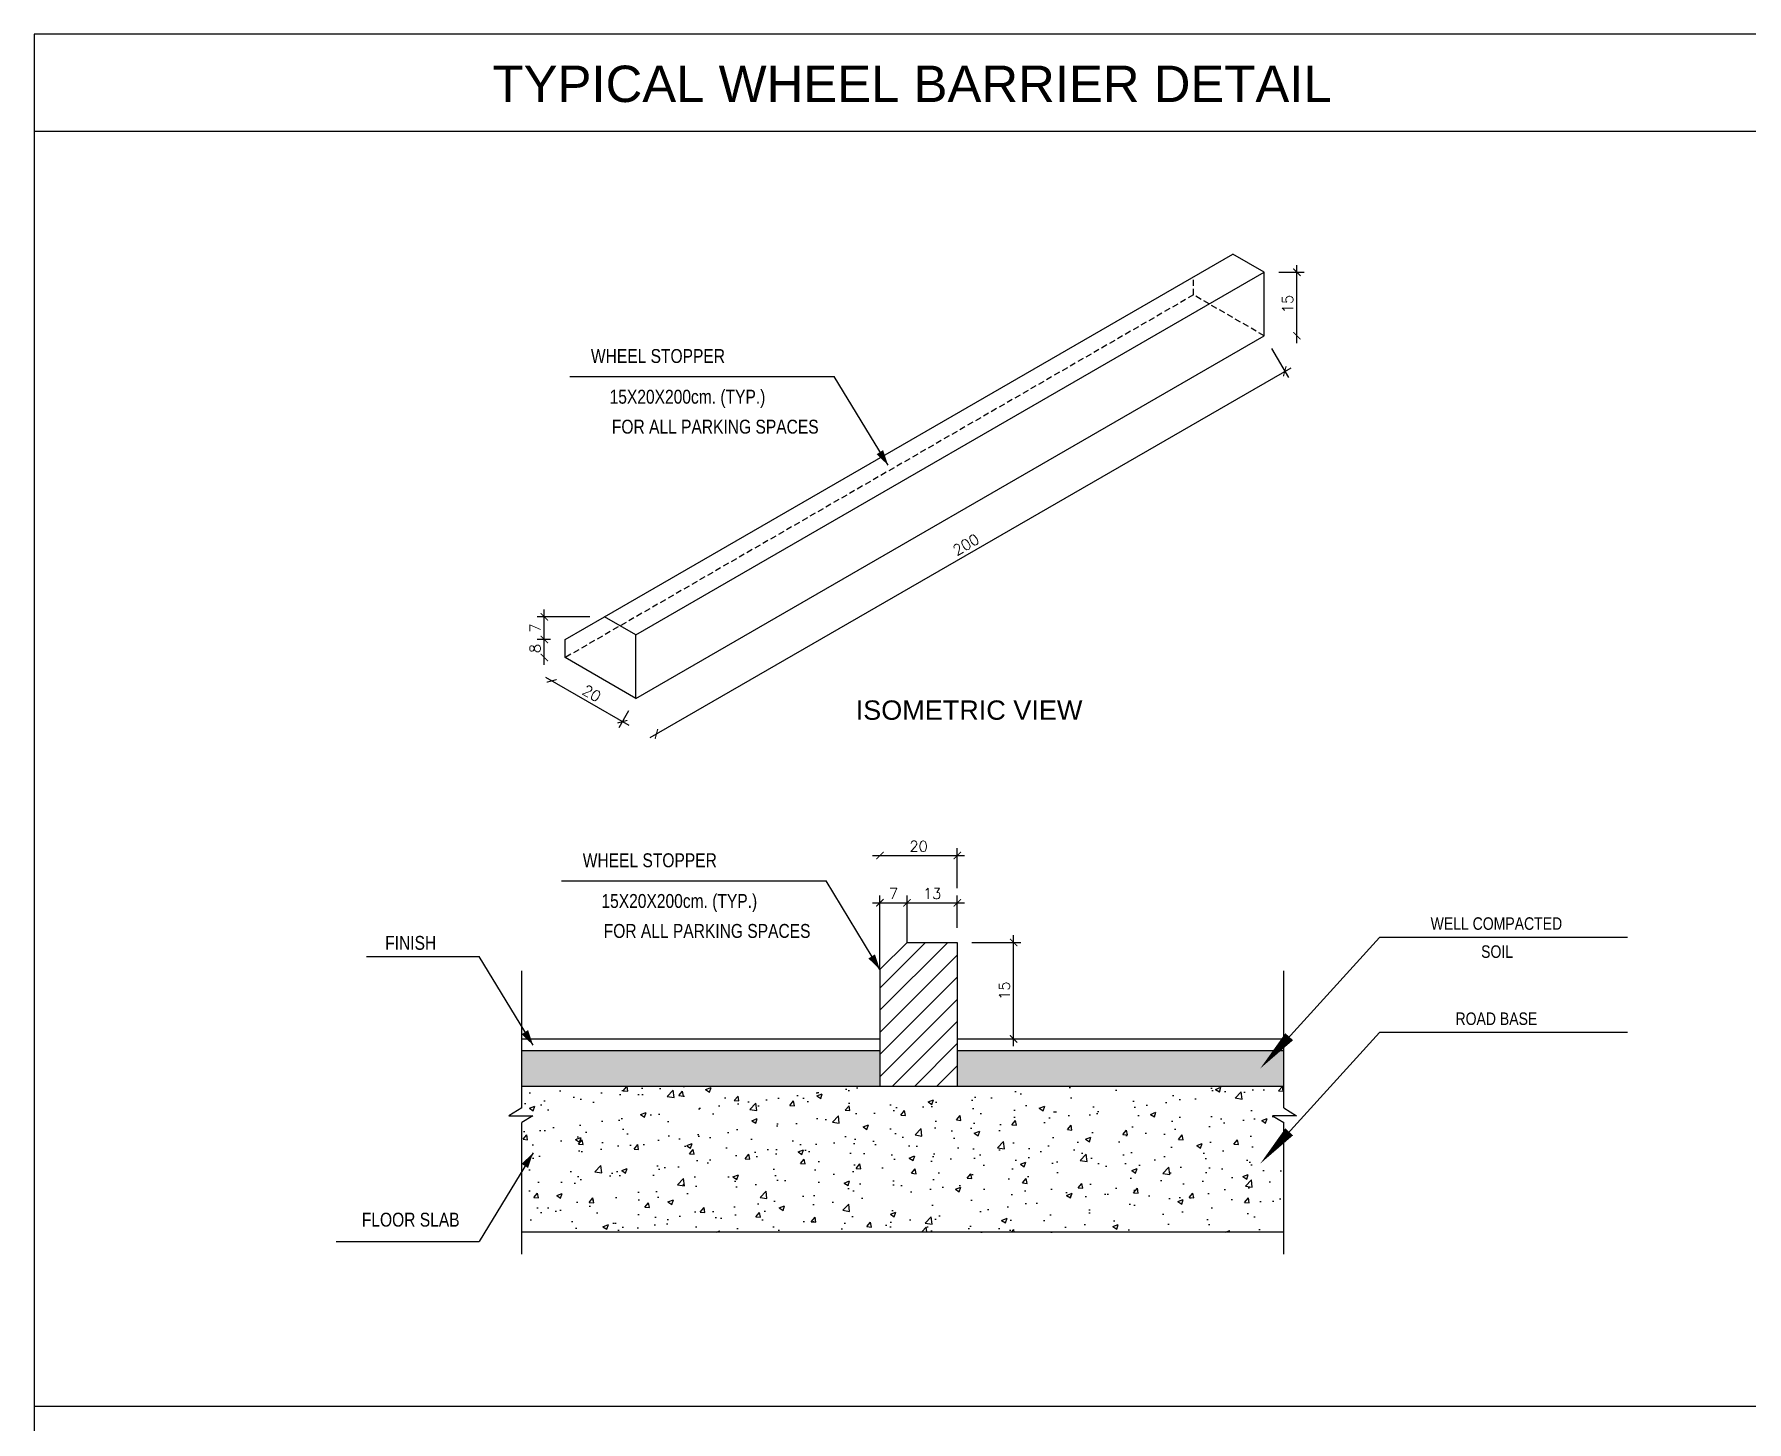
# Model space of a CAD drawing. Header units: centimetres. Extents: x -5119 to 2082, y -6603 to -947.
# Drawn here: x -5119 to -1591, y -3807 to -947 of the extents above; entities that cross this region are included whole.
import ezdxf
from ezdxf.enums import TextEntityAlignment as Align

# ---------------------------------------------------------------- set-up
doc = ezdxf.new("R2010")
doc.units = ezdxf.units.CM
doc.header["$LTSCALE"] = 100
doc.header["$MEASUREMENT"] = 0
doc.linetypes.add('HIDDEN', pattern=[0.375, 0.25, -0.125])
for name, color, linetype in [('BTEXT', 4, 'Continuous'), ('DIM', 1, 'Continuous'), ('HATCH', 8, 'Continuous'), ('HATCHSLAB', 8, 'Continuous'), ('SHEET', 1, 'Continuous'), ('STEP', 1, 'Continuous'), ('TEXT', 3, 'Continuous'), ('WALL', 7, 'Continuous')]:
    doc.layers.add(name, color=color, linetype=linetype)
doc.styles.add('ARIAL', font='arial.ttf', dxfattribs={"width": 0.8})
doc.styles.add('ART', font='arial.ttf')
doc.styles.add('PL', font='romans.shx', dxfattribs={"height": 22})
doc.dimstyles.new('ROMANS', dxfattribs={"dimscale": 0, "dimtxt": 22, "dimasz": 15, "dimexe": 15, "dimexo": 30, "dimgap": 8, "dimtad": 1, "dimtoh": 1, "dimdec": 0, "dimlfac": 0.5, "dimzin": 5, "dimdsep": 46, "dimtxsty": 'PL', "dimblk1": 'ARCHTICK', "dimblk2": 'ARCHTICK', "dimsah": 1, "dimcen": 25, "dimdle": 15, "dimclrd": 1, "dimclre": 1, "dimclrt": 2, "dimadec": 0, "dimazin": 0, "dimtfac": 1, "dimtdec": 0, "dimtmove": 2, "dimatfit": 3, "dimldrblk": 'ARCHTICK', "dimfxl": 1, "dimtolj": 1, "dimarcsym": 0})

# ---------------------------------------------------------------- blocks, each defined once
blk = doc.blocks.new('_ARCHTICK')
at = {"color": 0, "linetype": 'ByBlock', "const_width": 0.15}
blk.add_lwpolyline([(-0.5, -0.5), (0.5, 0.5)], dxfattribs=at)
blk = doc.blocks.new('*D6')
at = {"layer": 'Defpoints', "color": 0, "transparency": 16777216}
for p in [(-3321.1, -2737.1), (-3321.1, -2848.6), (-3376.9, -2904.4)]:
    blk.add_point(p, dxfattribs=at)
at = {"layer": 'DIM', "color": 1, "lineweight": -2, "transparency": 16777216}
for p, q in [((-3391.9, -2737.1), (-3306.1, -2737.1)), ((-3376.9, -2874.4), (-3376.9, -2722.1)), ((-3321.1, -2818.6), (-3321.1, -2722.1))]:
    blk.add_line(p, q, dxfattribs=at)
at = {"layer": 'DIM', "color": 1, "lineweight": -2, "transparency": 16777216, "xscale": 15, "yscale": 15, "zscale": 15, "rotation": 180}
blk.add_blockref('_ARCHTICK', (-3376.9, -2737.1), dxfattribs=at)
at = {"layer": 'DIM', "color": 1, "lineweight": -2, "transparency": 16777216, "xscale": 15, "yscale": 15, "zscale": 15}
blk.add_blockref('_ARCHTICK', (-3321.1, -2737.1), dxfattribs=at)
at = {"layer": 'DIM', "color": 2, "transparency": 16777216, "insert": (-3349, -2718.1), "char_height": 22, "attachment_point": 5, "style": 'PL'}
blk.add_mtext('\\A1;7', dxfattribs=at)
blk = doc.blocks.new('*D7')
at = {"layer": 'Defpoints', "color": 0, "transparency": 16777216}
for p in [(-3217.5, -2737.1), (-3321.1, -2818.7), (-3217.5, -2818.7)]:
    blk.add_point(p, dxfattribs=at)
at = {"layer": 'DIM', "color": 1, "lineweight": -2, "transparency": 16777216}
for p, q in [((-3336.1, -2737.1), (-3202.5, -2737.1)), ((-3217.5, -2788.7), (-3217.5, -2722.1))]:
    blk.add_line(p, q, dxfattribs=at)
at = {"layer": 'DIM', "color": 1, "lineweight": -2, "transparency": 16777216, "xscale": 15, "yscale": 15, "zscale": 15, "rotation": 180}
blk.add_blockref('_ARCHTICK', (-3321.1, -2737.1), dxfattribs=at)
at = {"layer": 'DIM', "color": 1, "lineweight": -2, "transparency": 16777216, "xscale": 15, "yscale": 15, "zscale": 15}
blk.add_blockref('_ARCHTICK', (-3217.5, -2737.1), dxfattribs=at)
at = {"layer": 'DIM', "color": 2, "transparency": 16777216, "insert": (-3269.3, -2718.1), "char_height": 22, "attachment_point": 5, "style": 'PL'}
blk.add_mtext('\\A1;13', dxfattribs=at)
blk = doc.blocks.new('*D8')
at = {"layer": 'Defpoints', "color": 0, "transparency": 16777216}
for p in [(-3217.5, -2818.7), (-3101.4, -2818.7), (-3217.5, -3017.7)]:
    blk.add_point(p, dxfattribs=at)
at = {"layer": 'DIM', "color": 1, "lineweight": -2, "transparency": 16777216}
for p, q in [((-3187.5, -2818.7), (-3086.4, -2818.7)), ((-3101.4, -3032.7), (-3101.4, -2803.7))]:
    blk.add_line(p, q, dxfattribs=at)
at = {"layer": 'DIM', "color": 1, "lineweight": -2, "transparency": 16777216, "xscale": 15, "yscale": 15, "zscale": 15}
for p, rotation in [((-3101.4, -2818.7), 90), ((-3101.4, -3017.7), 270)]:
    blk.add_blockref('_ARCHTICK', p, dxfattribs=dict(at, rotation=rotation))
at = {"layer": 'DIM', "color": 2, "transparency": 16777216, "insert": (-3120.4, -2918.2), "char_height": 22, "attachment_point": 5, "rotation": 90, "style": 'PL'}
blk.add_mtext('\\A1;15', dxfattribs=at)
blk = doc.blocks.new('*D9')
at = {"layer": 'Defpoints', "color": 0, "transparency": 16777216}
for p in [(-4025.4, -2231.5), (-3879.8, -2315.6), (-3907.5, -2363.7)]:
    blk.add_point(p, dxfattribs=at)
at = {"layer": 'DIM', "color": 1, "lineweight": -2, "transparency": 16777216}
for p, q in [((-4066.2, -2272.1), (-3894.5, -2371.2)), ((-3894.8, -2341.6), (-3915, -2376.7))]:
    blk.add_line(p, q, dxfattribs=at)
at = {"layer": 'DIM', "color": 1, "lineweight": -2, "transparency": 16777216, "xscale": 15, "yscale": 15, "zscale": 15}
for p, rotation in [((-4053.2, -2279.6), 149.9999999999983), ((-3907.5, -2363.7), 329.9999999999983)]:
    blk.add_blockref('_ARCHTICK', p, dxfattribs=dict(at, rotation=rotation))
at = {"layer": 'DIM', "color": 2, "transparency": 16777216, "insert": (-3970.8, -2305.2), "char_height": 22, "attachment_point": 5, "rotation": 330, "style": 'PL'}
blk.add_mtext('\\A1;20', dxfattribs=at)
blk = doc.blocks.new('*D10')
at = {"layer": 'Defpoints', "color": 0, "transparency": 16777216}
for p in [(-4068.4, -2194.2), (-4025.4, -2194.2), (-4025.4, -2231.5)]:
    blk.add_point(p, dxfattribs=at)
at = {"layer": 'DIM', "color": 1, "lineweight": -2, "transparency": 16777216}
for p, q in [((-4068.4, -2246.5), (-4068.4, -2179.2)), ((-4055.4, -2194.2), (-4083.4, -2194.2))]:
    blk.add_line(p, q, dxfattribs=at)
at = {"layer": 'DIM', "color": 1, "lineweight": -2, "transparency": 16777216, "xscale": 15, "yscale": 15, "zscale": 15}
for p, rotation in [((-4068.4, -2194.2), 90), ((-4068.4, -2231.5), 270)]:
    blk.add_blockref('_ARCHTICK', p, dxfattribs=dict(at, rotation=rotation))
at = {"layer": 'DIM', "color": 2, "transparency": 16777216, "insert": (-4087.4, -2212.9), "char_height": 22, "attachment_point": 5, "rotation": 90, "style": 'PL'}
blk.add_mtext('\\A1;8', dxfattribs=at)
blk = doc.blocks.new('*D11')
at = {"layer": 'Defpoints', "color": 0, "transparency": 16777216}
for p in [(-2585.1, -1568.2), (-2542.8, -1641.5), (-3879.8, -2315.6)]:
    blk.add_point(p, dxfattribs=at)
at = {"layer": 'DIM', "color": 1, "lineweight": -2, "transparency": 16777216}
for p, q in [((-2570.1, -1594.2), (-2535.3, -1654.5)), ((-3850.4, -2396.4), (-2529.8, -1634))]:
    blk.add_line(p, q, dxfattribs=at)
at = {"layer": 'DIM', "color": 1, "lineweight": -2, "transparency": 16777216, "xscale": 15, "yscale": 15, "zscale": 15}
for p, rotation in [((-2542.8, -1641.5), 29.99999999999928), ((-3837.4, -2388.9), 209.9999999999993)]:
    blk.add_blockref('_ARCHTICK', p, dxfattribs=dict(at, rotation=rotation))
at = {"layer": 'DIM', "color": 2, "transparency": 16777216, "insert": (-3199.6, -1998.8), "char_height": 22, "attachment_point": 5, "rotation": 30, "style": 'PL'}
blk.add_mtext('\\A1;200', dxfattribs=at)
blk = doc.blocks.new('*D12')
at = {"layer": 'Defpoints', "color": 0, "transparency": 16777216}
for p in [(-2585.1, -1437.4), (-2517.8, -1437.4), (-2585.1, -1568.2)]:
    blk.add_point(p, dxfattribs=at)
at = {"layer": 'DIM', "color": 1, "lineweight": -2, "transparency": 16777216}
for p, q in [((-2555.1, -1437.4), (-2502.8, -1437.4)), ((-2517.8, -1583.2), (-2517.8, -1422.4))]:
    blk.add_line(p, q, dxfattribs=at)
at = {"layer": 'DIM', "color": 1, "lineweight": -2, "transparency": 16777216, "xscale": 15, "yscale": 15, "zscale": 15}
for p, rotation in [((-2517.8, -1437.4), 90), ((-2517.8, -1568.2), 270)]:
    blk.add_blockref('_ARCHTICK', p, dxfattribs=dict(at, rotation=rotation))
at = {"layer": 'DIM', "color": 2, "transparency": 16777216, "insert": (-2536.8, -1502.8), "char_height": 22, "attachment_point": 5, "rotation": 90, "style": 'PL'}
blk.add_mtext('\\A1;15', dxfattribs=at)
blk = doc.blocks.new('*D13')
at = {"layer": 'Defpoints', "color": 0, "linetype": 'Continuous', "transparency": 16777216}
for p in [(-4068.4, -2147.5), (-3944.5, -2147.5), (-4025.4, -2194.2)]:
    blk.add_point(p, dxfattribs=at)
at = {"layer": 'WALL', "color": 1, "linetype": 'Continuous', "lineweight": -2, "transparency": 16777216}
for p, q in [((-3974.5, -2147.5), (-4083.4, -2147.5)), ((-4068.4, -2209.2), (-4068.4, -2132.5))]:
    blk.add_line(p, q, dxfattribs=at)
at = {"layer": 'WALL', "color": 1, "linetype": 'Continuous', "lineweight": -2, "transparency": 16777216, "xscale": 15, "yscale": 15, "zscale": 15}
for p, rotation in [((-4068.4, -2147.5), 90), ((-4068.4, -2194.2), 270)]:
    blk.add_blockref('_ARCHTICK', p, dxfattribs=dict(at, rotation=rotation))
at = {"layer": 'WALL', "color": 2, "linetype": 'Continuous', "transparency": 16777216, "insert": (-4087.4, -2170.8), "char_height": 22, "attachment_point": 5, "rotation": 90, "style": 'PL'}
blk.add_mtext('\\A1;7', dxfattribs=at)
blk = doc.blocks.new('*D14')
at = {"layer": 'Defpoints', "color": 0, "transparency": 16777216}
for p in [(-3217.5, -2639.6), (-3376.9, -2737.1), (-3217.5, -2737.1)]:
    blk.add_point(p, dxfattribs=at)
at = {"layer": 'DIM', "color": 1, "lineweight": -2, "transparency": 16777216}
for p, q in [((-3391.9, -2639.6), (-3202.5, -2639.6)), ((-3217.5, -2707.1), (-3217.5, -2624.6))]:
    blk.add_line(p, q, dxfattribs=at)
at = {"layer": 'DIM', "color": 1, "lineweight": -2, "transparency": 16777216, "xscale": 15, "yscale": 15, "zscale": 15, "rotation": 180}
blk.add_blockref('_ARCHTICK', (-3376.9, -2639.6), dxfattribs=at)
at = {"layer": 'DIM', "color": 1, "lineweight": -2, "transparency": 16777216, "xscale": 15, "yscale": 15, "zscale": 15}
blk.add_blockref('_ARCHTICK', (-3217.5, -2639.6), dxfattribs=at)
at = {"layer": 'DIM', "color": 2, "transparency": 16777216, "insert": (-3297.2, -2620.6), "char_height": 22, "attachment_point": 5, "style": 'PL'}
blk.add_mtext('\\A1;20', dxfattribs=at)

msp = doc.modelspace()

# ---------------------------------------------------------------- hatches: boundary and pattern name
at = {"layer": 'HATCHSLAB'}
h = msp.add_hatch(dxfattribs=at)
h.set_pattern_fill('AR-SAND', color=2, scale=15.945681, style=0)
h.set_pattern_definition([(37.5, (-53819.634, 62042.363), (-1.004472, 30.724518), [0, -24.237436, 0, -27.107658, 0, -25.911732]), (7.5, (-53819.634, 62042.363), (28.220295, 45.001042), [0, -13.075459, 0, -21.8455835, 0, -8.371483]), (327.5, (-53839.247, 62042.363), (49.657114, 0.0902375), [0, -7.972841, 0, -28.7022264, 0, -37.472351]), (317.5, (-53839.247, 62042.363), (47.934737, 13.995135), [0, -3.98642, 0, -18.815904, 0, -21.52667])])
h.paths.add_polyline_path([(-3376.914, -3115.639), (-3376.914, -3041.61), (-4114.806, -3041.61), (-4114.806, -3115.639)])
h.paths.add_polyline_path([(-2544.98, -3115.639), (-2544.98, -3041.61), (-3217.457, -3041.61), (-3217.457, -3115.639)])
h = msp.add_hatch(dxfattribs=at)
h.set_pattern_fill('AR-CONC', color=2, scale=15.945681, style=0)
h.set_pattern_definition([(50, (-14042.81, -24423), (114.37202, -10.00626), [11.95926, -131.55187]), (355, (-14042.81, -24423), (-22.12485, 119.94216), [9.5674, -105.2415]), (100.4514, (-14033.28, -24423.83), (92.24726, 109.93583), [10.1638, -111.8019]), (46.1842, (-14042.81, -24391.11), (170.17886, -26.3931), [17.9389, -197.3278]), (96.6356, (-14028.63, -24393.3), (149.0383, 155.3297), [15.2457, -167.7028]), (351.1842, (-14042.81, -24391.1), (149.0382, 155.3298), [14.3511, -157.8622]), (21, (-14026.87, -24399.08), (95.1809, -64.20033), [11.95926, -131.55187]), (326, (-14026.87, -24399.08), (38.7983, 115.6301), [9.5674, -105.2415]), (71.4514, (-14018.93, -24404.43), (133.9792, 51.4297), [10.1638, -111.8019]), (37.5, (-14042.81, -24423), (1.93897, 53.08219), [0, -103.96584, 0, -106.83607, 0, -105.64014]), (7.5, (-14042.81, -24423), (41.94823, 62.89163), [0, -60.9125, 0, -101.57399, 0, -40.26285]), (327.5, (-14078.37, -24423), (85.121625, -3.59653), [0, -39.8642, 0, -124.37631, 0, -165.0378]), (317.5, (-14094.316, -24423), (92.993, 15.96242), [0, -51.82346, 0, -82.59863, 0, -117.20076])])
h.paths.add_polyline_path([(-2544.98, -3189.552), (-2567.989, -3176.435), (-2518.301, -3176.435), (-2544.98, -3159.727), (-2544.98, -3115.639), (-4114.806, -3115.639), (-4114.806, -3159.727), (-4141.486, -3176.435), (-4091.798, -3176.435), (-4114.806, -3189.552), (-4114.806, -3415.707), (-2544.98, -3415.707)])
at = {"layer": 'STEP'}
h = msp.add_hatch(dxfattribs=at)
h.set_pattern_fill('U', color=256, scale=32.290005, angle=45, style=0, pattern_type=0)
h.set_pattern_definition([(45, (-14042.81, -23351.046), (-22.83248, 22.83248), [])])
h.paths.add_polyline_path([(-3217.457, -2818.748), (-3321.104, -2818.748), (-3376.914, -2874.558), (-3376.914, -3115.639), (-3217.457, -3115.639)])

# ---------------------------------------------------------------- linework, layer by layer
at = {"layer": 'HATCH', "linetype": 'HIDDEN', "ltscale": 0.5}
for p, q in [((-2730.784, -1484.09), (-2730.784, -1446.717)), ((-2730.784, -1484.09), (-4025.412, -2231.544)), ((-2585.138, -1568.179), (-2730.784, -1484.09))]:
    msp.add_line(p, q, dxfattribs=at)
at = {"layer": 'SHEET', "color": 2}
msp.add_lwpolyline([(-5119.37, -6602.957), (2081.606, -6602.847), (2081.606, -946.701), (-5119.37, -946.811)], close=True, dxfattribs=at)
at = {"layer": 'STEP', "color": 2, "linetype": 'Continuous'}
for p, q in [((-4114.806, -3017.692), (-3376.914, -3017.692)), ((-3217.457, -3017.692), (-2544.98, -3017.692)), ((-4114.806, -3041.61), (-3376.914, -3041.61)), ((-3217.457, -3041.61), (-2544.98, -3041.61))]:
    msp.add_line(p, q, dxfattribs=at)
at = {"layer": 'WALL', "color": 3}
msp.add_line((-5119.37, -1146.731), (2081.606, -1146.843), dxfattribs=at)
at = {"layer": 'WALL', "color": 3, "linetype": 'Continuous'}
for p, q in [((-3944.498, -2147.455), (-2649.87, -1400.001)), ((-2585.138, -1437.374), (-2649.87, -1400.001)), ((-3879.766, -2184.828), (-2585.138, -1437.374)), ((-2585.138, -1568.179), (-2585.138, -1437.374)), ((-3879.766, -2315.632), (-2585.138, -1568.179)), ((-4025.412, -2194.171), (-3944.498, -2147.455)), ((-3879.766, -2184.828), (-3944.498, -2147.455)), ((-3879.766, -2315.632), (-3879.766, -2184.828)), ((-4025.412, -2231.544), (-4025.412, -2194.171)), ((-3879.766, -2315.632), (-4025.412, -2231.544)), ((-3321.104, -2818.748), (-3376.914, -2874.558)), ((-3321.104, -2818.748), (-3217.457, -2818.748)), ((-3217.457, -2818.748), (-3217.457, -3115.639)), ((-3376.914, -2874.558), (-3376.914, -3115.639))]:
    msp.add_line(p, q, dxfattribs=at)
at = {"layer": 'WALL', "color": 1}
for p, q in [((-4016.152, -1652.371), (-3470.964, -1652.371)), ((-3360.107, -1835.131), (-3470.964, -1652.371)), ((-4032.959, -2691.797), (-3487.771, -2691.797)), ((-3376.914, -2874.558), (-3487.771, -2691.797)), ((-4435.089, -2847.925), (-4202.408, -2847.925)), ((-4091.551, -3030.685), (-4202.408, -2847.925)), ((-4091.551, -3252.469), (-4202.408, -3435.23)), ((-4497.274, -3435.23), (-4202.408, -3435.23))]:
    msp.add_line(p, q, dxfattribs=at)
at = {"layer": 'WALL', "color": 4, "linetype": 'Continuous'}
for p, q in [((-2558.04, -3039.828), (-2347.648, -2808.464)), ((-1836.88, -2808.464), (-2347.648, -2808.464)), ((-2558.04, -3235.96), (-2347.648, -3004.596)), ((-1836.88, -3004.596), (-2347.648, -3004.596))]:
    msp.add_line(p, q, dxfattribs=at)
at = {"layer": 'WALL', "color": 1, "linetype": 'Continuous'}
for p, q in [((-4114.806, -3159.727), (-4114.806, -2877.09)), ((-2544.98, -3159.727), (-2544.98, -2877.09)), ((-4114.806, -3159.727), (-4141.486, -3176.435)), ((-2544.98, -3159.727), (-2518.301, -3176.435)), ((-4141.486, -3176.435), (-4091.798, -3176.435)), ((-4091.798, -3176.435), (-4114.806, -3189.552)), ((-4114.806, -3461.207), (-4114.806, -3189.552)), ((-2567.989, -3176.435), (-2544.98, -3189.552)), ((-2518.301, -3176.435), (-2567.989, -3176.435)), ((-2544.98, -3461.207), (-2544.98, -3189.552))]:
    msp.add_line(p, q, dxfattribs=at)
at = {"layer": 'WALL', "color": 7, "linetype": 'Continuous'}
for p, q in [((-2544.98, -3115.639), (-4114.806, -3115.639)), ((-2544.98, -3415.707), (-4114.806, -3415.707))]:
    msp.add_line(p, q, dxfattribs=at)
at = {"layer": 'WALL', "color": 6}
msp.add_line((-5119.37, -3774.884), (2081.606, -3774.996), dxfattribs=at)
at = {"layer": 'WALL', "color": 1}
for points in [[(-3360.107, -1835.131, 0, 15.946, 0), (-3377.122, -1808.158, 15.946, 15.946, 0)], [(-3376.914, -2874.558, 0, 15.946, 0), (-3393.929, -2847.585, 15.946, 15.946, 0)], [(-4091.551, -3030.685, 0, 15.946, 0), (-4108.566, -3003.712, 15.946, 15.946, 0)], [(-4091.551, -3252.469, 0, 15.946, 0), (-4108.566, -3279.442, 15.946, 15.946, 0)]]:
    msp.add_lwpolyline(points, format="xyseb", dxfattribs=at)
at = {"layer": 'WALL', "color": 4, "linetype": 'Continuous'}
for points in [[(-2593.573, -3078.903, 0, 21.527, 0), (-2533.648, -3013.005, 21.527, 21.527, 0)], [(-2593.573, -3275.035, 0, 21.527, 0), (-2533.648, -3209.137, 21.527, 21.527, 0)]]:
    msp.add_lwpolyline(points, format="xyseb", dxfattribs=at)

# ---------------------------------------------------------------- texts
at = {"layer": 'BTEXT', "color": 3, "linetype": 'Continuous', "style": 'ART', "width": 0.8}
for s, p in [('WELL COMPACTED', (-2106.733, -2779.808)), ('SOIL', (-2105.317, -2837.614)), ('ROAD BASE', (-2106.733, -2975.94))]:
    msp.add_text(s, height=25.832, dxfattribs=at).set_placement(p, align=Align.MIDDLE)
at = {"layer": 'TEXT', "style": 'ART'}
msp.add_text('TYPICAL WHEEL BARRIER DETAIL', height=75, dxfattribs=at).set_placement((-3310.538, -1048.959), align=Align.MIDDLE_CENTER)
at = {"layer": 'TEXT', "color": 2, "style": 'ART', "width": 0.8}
for s, height, p in [('WHEEL STOPPER', 28.70223, (-3834.257, -1609.938)), ('15X20X200cm. (TYP.)', 28.70223, (-3773.446, -1697.438)), ('FOR ALL PARKING SPACES', 28.70223, (-3716.212, -1755.585)), ('WHEEL STOPPER', 28.70223, (-3851.064, -2649.364)), ('15X20X200cm. (TYP.)', 28.70223, (-3790.253, -2736.865)), ('FOR ALL PARKING SPACES', 28.70223, (-3733.019, -2795.012)), ('FINISH', 28.7022, (-4343.724, -2819.593)), ('FLOOR SLAB', 28.7022, (-4343.724, -3390.162))]:
    msp.add_text(s, height=height, dxfattribs=at).set_placement(p, align=Align.MIDDLE)
at = {"layer": 'TEXT', "color": 3, "style": 'ARIAL'}
msp.add_text('ISOMETRIC VIEW', height=39.8642, rotation=360, dxfattribs=at).set_placement((-3426.866, -2359.77))

# ---------------------------------------------------------------- dimensions: what is measured, and where the dimension line sits
at = {"layer": 'DIM'}
for p1, p2, distance, text, picture, middle in [((-2585.138, -1568.179), (-2585.138, -1437.374), -67.384, '15', '*D12', (-2536.754, -1502.776)), ((-3879.766, -2315.632), (-2585.138, -1568.179), -84.65, '200', '*D11', (-3199.627, -1998.76)), ((-4025.412, -2231.544), (-3879.766, -2315.632), -55.521, '20', '*D9', (-3970.849, -2305.216))]:
    dim = msp.add_aligned_dim(p1=p1, p2=p2, distance=distance, text=text, dimstyle='ROMANS', override={"dimscale": 1, "dimse1": 1}, dxfattribs=at)
    dim.commit()
    dim.dimension.update_dxf_attribs({"geometry": picture, "text_midpoint": middle})
for base, p1, p2, text, picture, middle in [((-4068.436, -2194.171), (-4025.412, -2231.544), (-4025.412, -2194.171), '8', '*D10', (-4087.436, -2212.858)), ((-3101.392, -2818.748), (-3217.457, -3017.692), (-3217.457, -2818.748), '15', '*D8', (-3120.392, -2918.22))]:
    dim = msp.add_linear_dim(base=base, p1=p1, p2=p2, angle=90, text=text, dimstyle='ROMANS', override={"dimscale": 1, "dimse1": 1}, dxfattribs=at)
    dim.commit()
    dim.dimension.update_dxf_attribs({"geometry": picture, "text_midpoint": middle})
for base, p1, p2, text, override, picture, middle in [((-3217.457, -2639.591), (-3376.914, -2737.144), (-3217.457, -2737.144), '20', {"dimscale": 1, "dimse1": 1}, '*D14', (-3297.186, -2620.591)), ((-3321.104, -2737.144), (-3376.914, -2904.384), (-3321.104, -2848.574), '7', {"dimscale": 1}, '*D6', (-3349.009, -2718.144)), ((-3217.457, -2737.144), (-3321.104, -2818.748), (-3217.457, -2818.748), '13', {"dimscale": 1, "dimse1": 1}, '*D7', (-3269.281, -2718.144))]:
    dim = msp.add_linear_dim(base=base, p1=p1, p2=p2, text=text, dimstyle='ROMANS', override=override, dxfattribs=at)
    dim.commit()
    dim.dimension.update_dxf_attribs({"geometry": picture, "text_midpoint": middle})
at = {"layer": 'WALL', "color": 3, "linetype": 'Continuous'}
dim = msp.add_linear_dim(base=(-4068.436, -2147.455), p1=(-4025.412, -2194.171), p2=(-3944.498, -2147.455), angle=90, text='7', dimstyle='ROMANS', override={"dimscale": 1, "dimse1": 1}, dxfattribs=at)
dim.commit()
dim.dimension.update_dxf_attribs({"geometry": '*D13', "text_midpoint": (-4087.436, -2170.813)})

doc.saveas('drawing.dxf')
